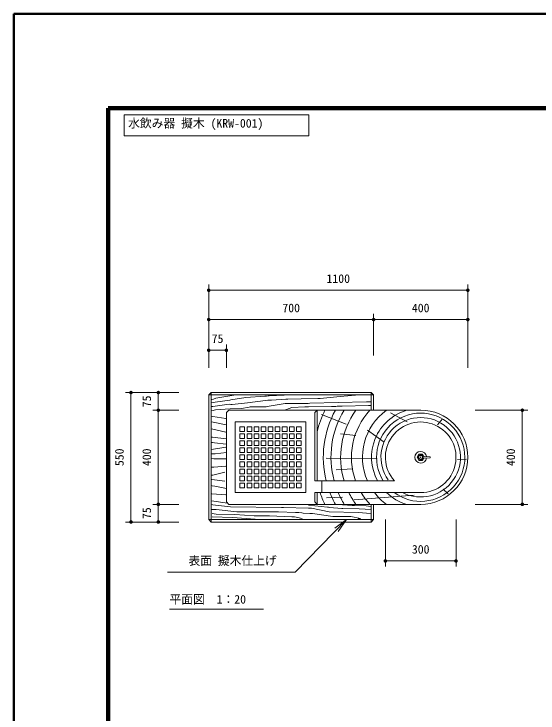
# Model space of a CAD drawing. Units: millimetres at full size, sheet at 1:20. Extents: x 0 to 8400, y 0 to 5940.
# Drawn here: x 0 to 2225, y 2970 to 5940 of the extents above; entities that cross this region are included whole.
import ezdxf
from ezdxf.enums import TextEntityAlignment as Align

# ---------------------------------------------------------------- set-up
doc = ezdxf.new("R2010")
doc.units = ezdxf.units.MM
doc.header["$LTSCALE"] = 20
for name, color, linetype, lineweight in [('D-STR', 1, 'Continuous', 13), ('D-STR-DIM', 7, 'Continuous', 13), ('D-STR-HTXT', 7, 'Continuous', 13), ('D-TTL', 2, 'Continuous', 140), ('D-TTL-FRAM', 2, 'Continuous', 13)]:
    doc.layers.add(name, color=color, linetype=linetype, lineweight=lineweight)
doc.styles.add('ＭＳ ゴシック', font='')
doc.styles.get('ＭＳ ゴシック').set_extended_font_data('MS Gothic')

# ---------------------------------------------------------------- blocks, each defined once
blk = doc.blocks.new('filled_dot')
at = {"color": 0, "linetype": 'Continuous', "lineweight": -2, "const_width": 1.25}
blk.add_lwpolyline([(-0.625, 0, 1), (0.625, 0, 1)], format="xyb", close=True, dxfattribs=at)
blk = doc.blocks.new('open_arrow')
at = {"color": 0, "linetype": 'Continuous', "lineweight": -2}
blk.add_lwpolyline([(7.5, 1.25), (0, 0), (7.5, -1.25)], dxfattribs=at)

msp = doc.modelspace()

# ---------------------------------------------------------------- linework, layer by layer
at = {"layer": 'D-STR'}
for p, q in [((826.9, 4321.57), (836.9, 4331.57)), ((826.9, 4321.57), (826.9, 3791.57)), ((826.9, 4321.57), (1526.9, 4321.57)), ((1516.9, 4331.57), (836.9, 4331.57)), ((836.9, 4331.57), (836.9, 3781.57)), ((847.34, 4303.27), (857.14, 4307.47)), ((857.14, 4307.47), (933.4, 4320.06)), ((920.11, 4300.47), (983.78, 4310.96)), ((983.78, 4310.96), (1064.94, 4316.56)), ((1064.94, 4316.56), (1072.63, 4316.56)), ((1072.63, 4316.56), (1079.63, 4317.26)), ((1079.63, 4317.26), (1083.83, 4317.26)), ((1083.83, 4317.26), (1147.5, 4320.76)), ((1219.56, 4304.67), (1290.23, 4306.77)), ((1290.23, 4306.77), (1294.43, 4306.77)), ((1294.43, 4306.77), (1300.03, 4306.77)), ((1300.03, 4306.77), (1385.39, 4315.16)), ((1385.39, 4315.16), (1450.45, 4320.06)), ((1526.9, 4321.57), (1516.9, 4331.57)), ((1516.9, 4331.57), (1516.9, 4256.57)), ((1526.9, 4256.57), (1526.9, 4321.57)), ((836.85, 4288.57), (845.24, 4289.97)), ((839.65, 4302.57), (847.34, 4303.27)), ((844.54, 4272.48), (913.81, 4281.58)), ((845.24, 4289.97), (853.64, 4291.37)), ((853.64, 4291.37), (915.91, 4299.07)), ((913.81, 4281.58), (920.11, 4280.88)), ((915.91, 4299.07), (920.11, 4300.47)), ((920.11, 4280.88), (925.7, 4280.88)), ((925.7, 4280.88), (992.17, 4287.18)), ((992.17, 4287.18), (1068.44, 4298.37)), ((1068.44, 4298.37), (1078.23, 4299.07)), ((1151, 4284.38), (1075.43, 4271.78)), ((1078.23, 4299.07), (1083.83, 4299.07)), ((1083.83, 4299.07), (1093.62, 4299.77)), ((1093.62, 4299.77), (1153.8, 4303.27)), ((1244.05, 4285.08), (1151, 4284.38)), ((1153.8, 4303.27), (1157.99, 4303.27)), ((1157.99, 4303.27), (1162.19, 4303.27)), ((1162.19, 4303.27), (1219.56, 4304.67)), ((1249.65, 4285.08), (1244.05, 4285.08)), ((1256.65, 4285.78), (1249.65, 4285.08)), ((1496.58, 4292.34), (1256.65, 4285.78)), ((1504.79, 4276.87), (1393.78, 4273.14)), ((1505.91, 4292.34), (1496.58, 4292.34)), ((1513.19, 4276.87), (1504.79, 4276.87)), ((1513.37, 4292.34), (1505.91, 4292.34)), ((1515.99, 4276.87), (1513.19, 4276.87)), ((1517.1, 4292.34), (1513.37, 4292.34)), ((845.24, 4255.69), (835.45, 4253.59)), ((840.35, 4271.78), (844.54, 4272.48)), ((849.44, 4256.39), (845.24, 4255.69)), ((855.04, 4257.79), (849.44, 4256.39)), ((917.31, 4261.99), (855.04, 4257.79)), ((901.9, 4246.57), (911.9, 4256.57)), ((911.9, 4256.57), (1286.9, 4256.57)), ((966.29, 4263.39), (917.31, 4261.99)), ((999.17, 4269.68), (966.29, 4263.39)), ((1003.37, 4270.38), (999.17, 4269.68)), ((1067.04, 4271.08), (1003.37, 4270.38)), ((1071.23, 4271.08), (1067.04, 4271.08)), ((1075.43, 4271.78), (1071.23, 4271.08)), ((1173.15, 4265.68), (1149.09, 4257.04)), ((1175.95, 4266.61), (1173.15, 4265.68)), ((1179.68, 4267.54), (1175.95, 4266.61)), ((1234.25, 4270.81), (1179.68, 4267.54)), ((1240.78, 4271.27), (1234.25, 4270.81)), ((1247.31, 4271.27), (1240.78, 4271.27)), ((1250.11, 4271.27), (1247.31, 4271.27)), ((1348.53, 4272.21), (1250.11, 4271.27)), ((1276.9, 4246.57), (1286.9, 4256.57)), ((1726.9, 4256.57), (1286.9, 4256.57)), ((1286.9, 4256.57), (1286.9, 3956.57)), ((1353.2, 4272.67), (1348.53, 4272.21)), ((1357.86, 4272.67), (1353.2, 4272.67)), ((1362.53, 4272.67), (1357.86, 4272.67)), ((1367.19, 4272.67), (1362.53, 4272.67)), ((1372.32, 4273.14), (1367.19, 4272.67)), ((1376.05, 4273.14), (1372.32, 4273.14)), ((1379.78, 4273.14), (1376.05, 4273.14)), ((1384.45, 4273.14), (1379.78, 4273.14)), ((1388.18, 4273.14), (1384.45, 4273.14)), ((1390.98, 4273.14), (1388.18, 4273.14)), ((1393.78, 4273.14), (1390.98, 4273.14)), ((836.15, 4231.9), (843.84, 4230.5)), ((843.84, 4230.5), (899.12, 4221.41)), ((901.9, 4246.57), (901.9, 3866.57)), ((1306.2, 4238.67), (1410.45, 4197.39)), ((1669.33, 4206.48), (1599.36, 4244.97)), ((1798.07, 4194.59), (1819.76, 4219.78)), ((838.65, 4206.92), (900.92, 4194.32)), ((939.4, 4206.57), (939.4, 3906.57)), ((1239.4, 4206.57), (939.4, 4206.57)), ((1239.4, 3906.57), (1239.4, 4206.57)), ((835.15, 4177.53), (844.24, 4176.13)), ((844.24, 4176.13), (899.52, 4163.54)), ((1571.38, 4120.43), (1500.71, 4172.2)), ((839.35, 4141.85), (843.54, 4141.85)), ((843.54, 4141.85), (900.22, 4135.55)), ((1451.73, 4148.41), (1386.66, 4156.11)), ((837.25, 4118.76), (843.54, 4118.76)), ((839.35, 4089.37), (899.52, 4099.17)), ((843.54, 4118.76), (851.94, 4117.36)), ((851.94, 4117.36), (900.92, 4112.46)), ((839.35, 4071.88), (845.64, 4071.88)), ((845.64, 4071.88), (854.04, 4071.88)), ((854.04, 4071.88), (903.02, 4077.48)), ((1719.1, 4070.07), (1711.31, 4056.57)), ((1719.39, 4069.57), (1711.89, 4056.57)), ((1734.69, 4070.07), (1719.1, 4070.07)), ((1734.4, 4069.57), (1719.39, 4069.57)), ((1739.84, 4060.16), (1734.4, 4069.57)), ((1740.49, 4060.03), (1734.69, 4070.07)), ((837.95, 4050.89), (849.14, 4050.19)), ((849.14, 4050.19), (900.92, 4049.49)), ((1325.09, 4052.56), (1541.99, 4050.46)), ((1711.31, 4056.57), (1719.1, 4043.07)), ((1711.89, 4056.57), (1719.39, 4043.57)), ((1721.99, 4065.07), (1717.08, 4056.57)), ((1717.08, 4056.57), (1721.99, 4048.07)), ((1719.1, 4043.07), (1734.69, 4043.07)), ((1719.39, 4043.57), (1734.4, 4043.57)), ((1731.81, 4065.07), (1721.99, 4065.07)), ((1721.99, 4048.07), (1731.81, 4048.07)), ((1736.71, 4056.57), (1731.81, 4065.07)), ((1731.81, 4048.07), (1736.71, 4056.57)), ((1734.4, 4043.57), (1739.84, 4052.98)), ((1734.69, 4043.07), (1740.49, 4053.11)), ((1741.82, 4059.9), (1766.9, 4059.07)), ((1766.9, 4054.07), (1741.82, 4053.25)), ((1766.9, 4059.07), (1766.9, 4054.07)), ((1883.43, 4046.96), (1921.91, 4048.36)), ((838.65, 4015.21), (844.94, 4015.21)), ((844.94, 4015.21), (849.14, 4015.21)), ((849.14, 4015.21), (898.82, 4018.71)), ((838.65, 3980.23), (844.24, 3980.92)), ((844.24, 3980.92), (894.62, 3993.52)), ((1437.04, 4007.08), (1368.47, 4002.88)), ((840.05, 3962.03), (895.32, 3955.74)), ((1306.9, 3956.57), (1306.9, 3906.57)), ((836.55, 3936.85), (841.45, 3935.45)), ((841.45, 3935.45), (852.64, 3934.05)), ((852.64, 3934.05), (903.02, 3924.25)), ((1821.86, 3921.72), (1844.25, 3901.43)), ((840.05, 3901.16), (898.82, 3897.66)), ((939.4, 3906.57), (1239.4, 3906.57)), ((1286.9, 3906.57), (1286.9, 3856.57)), ((1444.04, 3875.54), (1699.41, 3895.13)), ((839.35, 3871.78), (906.51, 3861.28)), ((911.9, 3856.57), (901.9, 3866.57)), ((1286.9, 3856.57), (1276.9, 3866.57)), ((1326.49, 3883.94), (1394.36, 3886.74)), ((837.25, 3855.68), (844.94, 3854.29)), ((839.93, 3834.93), (847.28, 3834.93)), ((844.94, 3854.29), (856.14, 3853.59)), ((847.28, 3834.93), (857.78, 3834.93)), ((856.14, 3853.59), (919.11, 3845.89)), ((857.78, 3834.93), (945.93, 3825.48)), ((911.9, 3856.57), (1286.9, 3856.57)), ((919.11, 3845.89), (1135.89, 3843.32)), ((1135.89, 3843.32), (1144.29, 3843.32)), ((1144.29, 3843.32), (1250.29, 3840.18)), ((1250.29, 3840.18), (1262.88, 3840.18)), ((1251.05, 3853.26), (1331.52, 3844.86)), ((1262.88, 3840.18), (1338.45, 3825.48)), ((1286.9, 3856.57), (1726.9, 3856.57)), ((1331.52, 3844.86), (1335.71, 3844.17)), ((1335.71, 3844.17), (1339.91, 3843.47)), ((1339.91, 3843.47), (1392.39, 3838.57)), ((1374.9, 3855.36), (1435.77, 3851.86)), ((1392.39, 3838.57), (1396.58, 3838.57)), ((1396.58, 3838.57), (1465.15, 3837.17)), ((1435.77, 3851.86), (1440.66, 3851.86)), ((1440.66, 3851.86), (1446.26, 3851.16)), ((1446.26, 3851.16), (1495.94, 3849.76)), ((1465.15, 3837.17), (1516.23, 3834.37)), ((1495.94, 3849.76), (1514.83, 3847.66)), ((1516.9, 3856.57), (1516.9, 3781.57)), ((1526.9, 3791.57), (1526.9, 3856.57)), ((840.98, 3817.09), (850.43, 3816.04)), ((842.03, 3803.44), (928.09, 3801.34)), ((850.43, 3816.04), (858.83, 3814.99)), ((858.83, 3814.99), (937.54, 3813.94)), ((937.54, 3813.94), (1019.4, 3807.64)), ((945.93, 3825.48), (952.23, 3825.48)), ((952.23, 3825.48), (1123.3, 3825.48)), ((1019.4, 3807.64), (1085.52, 3807.64)), ((1085.52, 3807.64), (1179.97, 3803.44)), ((1123.3, 3825.48), (1194.67, 3821.28)), ((1179.97, 3803.44), (1190.47, 3803.44)), ((1190.47, 3803.44), (1223, 3796.1)), ((1194.67, 3821.28), (1209.36, 3821.28)), ((1209.36, 3821.28), (1221.95, 3820.23)), ((1221.95, 3820.23), (1228.25, 3819.19)), ((1228.25, 3819.19), (1255.54, 3818.14)), ((1255.54, 3818.14), (1267.08, 3818.14)), ((1267.08, 3818.14), (1354.19, 3805.54)), ((1338.45, 3825.48), (1461.24, 3822.33)), ((1354.19, 3805.54), (1360.49, 3805.54)), ((1360.49, 3805.54), (1430.8, 3804.49)), ((1430.8, 3804.49), (1471.73, 3796.1)), ((1461.24, 3822.33), (1514.76, 3817.09)), ((836.9, 3781.57), (826.9, 3791.57)), ((826.9, 3791.57), (1526.9, 3791.57)), ((836.9, 3781.57), (1516.9, 3781.57)), ((928.09, 3801.34), (1023.6, 3792.95)), ((1471.73, 3796.1), (1461.24, 3796.1)), ((1526.9, 3791.57), (1516.9, 3781.57))]:
    msp.add_line(p, q, dxfattribs=at)
for points in [[(1276.9, 4246.57), (1276.9, 3956.57), (1615.1, 3956.57)], [(1726.9, 3906.57), (1276.9, 3906.57), (1276.9, 3866.57)]]:
    msp.add_lwpolyline(points, dxfattribs=at)
for points in [[(979.4, 4186.57), (959.4, 4186.57), (959.4, 4166.57), (979.4, 4166.57)], [(1009.4, 4186.57), (989.4, 4186.57), (989.4, 4166.57), (1009.4, 4166.57)], [(1039.4, 4186.57), (1019.4, 4186.57), (1019.4, 4166.57), (1039.4, 4166.57)], [(1069.4, 4186.57), (1049.4, 4186.57), (1049.4, 4166.57), (1069.4, 4166.57)], [(1099.4, 4186.57), (1079.4, 4186.57), (1079.4, 4166.57), (1099.4, 4166.57)], [(1129.4, 4186.57), (1109.4, 4186.57), (1109.4, 4166.57), (1129.4, 4166.57)], [(1159.4, 4186.57), (1139.4, 4186.57), (1139.4, 4166.57), (1159.4, 4166.57)], [(1189.4, 4186.57), (1169.4, 4186.57), (1169.4, 4166.57), (1189.4, 4166.57)], [(1219.4, 4186.57), (1199.4, 4186.57), (1199.4, 4166.57), (1219.4, 4166.57)], [(979.4, 4156.57), (959.4, 4156.57), (959.4, 4136.57), (979.4, 4136.57)], [(1009.4, 4156.57), (989.4, 4156.57), (989.4, 4136.57), (1009.4, 4136.57)], [(1039.4, 4156.57), (1019.4, 4156.57), (1019.4, 4136.57), (1039.4, 4136.57)], [(1069.4, 4156.57), (1049.4, 4156.57), (1049.4, 4136.57), (1069.4, 4136.57)], [(1099.4, 4156.57), (1079.4, 4156.57), (1079.4, 4136.57), (1099.4, 4136.57)], [(1129.4, 4156.57), (1109.4, 4156.57), (1109.4, 4136.57), (1129.4, 4136.57)], [(1159.4, 4156.57), (1139.4, 4156.57), (1139.4, 4136.57), (1159.4, 4136.57)], [(1189.4, 4156.57), (1169.4, 4156.57), (1169.4, 4136.57), (1189.4, 4136.57)], [(1219.4, 4156.57), (1199.4, 4156.57), (1199.4, 4136.57), (1219.4, 4136.57)], [(979.4, 4126.57), (959.4, 4126.57), (959.4, 4106.57), (979.4, 4106.57)], [(1009.4, 4126.57), (989.4, 4126.57), (989.4, 4106.57), (1009.4, 4106.57)], [(1039.4, 4126.57), (1019.4, 4126.57), (1019.4, 4106.57), (1039.4, 4106.57)], [(1069.4, 4126.57), (1049.4, 4126.57), (1049.4, 4106.57), (1069.4, 4106.57)], [(1099.4, 4126.57), (1079.4, 4126.57), (1079.4, 4106.57), (1099.4, 4106.57)], [(1129.4, 4126.57), (1109.4, 4126.57), (1109.4, 4106.57), (1129.4, 4106.57)], [(1159.4, 4126.57), (1139.4, 4126.57), (1139.4, 4106.57), (1159.4, 4106.57)], [(1189.4, 4126.57), (1169.4, 4126.57), (1169.4, 4106.57), (1189.4, 4106.57)], [(1219.4, 4126.57), (1199.4, 4126.57), (1199.4, 4106.57), (1219.4, 4106.57)], [(979.4, 4096.57), (959.4, 4096.57), (959.4, 4076.57), (979.4, 4076.57)], [(1009.4, 4096.57), (989.4, 4096.57), (989.4, 4076.57), (1009.4, 4076.57)], [(1039.4, 4096.57), (1019.4, 4096.57), (1019.4, 4076.57), (1039.4, 4076.57)], [(1069.4, 4096.57), (1049.4, 4096.57), (1049.4, 4076.57), (1069.4, 4076.57)], [(1099.4, 4096.57), (1079.4, 4096.57), (1079.4, 4076.57), (1099.4, 4076.57)], [(1129.4, 4096.57), (1109.4, 4096.57), (1109.4, 4076.57), (1129.4, 4076.57)], [(1159.4, 4096.57), (1139.4, 4096.57), (1139.4, 4076.57), (1159.4, 4076.57)], [(1169.4, 4096.57), (1189.4, 4096.57), (1189.4, 4076.57), (1169.4, 4076.57)], [(1199.4, 4096.57), (1219.4, 4096.57), (1219.4, 4076.57), (1199.4, 4076.57)], [(979.4, 4066.57), (959.4, 4066.57), (959.4, 4046.57), (979.4, 4046.57)], [(1009.4, 4066.57), (989.4, 4066.57), (989.4, 4046.57), (1009.4, 4046.57)], [(1039.4, 4066.57), (1019.4, 4066.57), (1019.4, 4046.57), (1039.4, 4046.57)], [(1069.4, 4066.57), (1049.4, 4066.57), (1049.4, 4046.57), (1069.4, 4046.57)], [(1099.4, 4066.57), (1079.4, 4066.57), (1079.4, 4046.57), (1099.4, 4046.57)], [(1129.4, 4066.57), (1109.4, 4066.57), (1109.4, 4046.57), (1129.4, 4046.57)], [(1159.4, 4066.57), (1139.4, 4066.57), (1139.4, 4046.57), (1159.4, 4046.57)], [(1169.4, 4066.57), (1189.4, 4066.57), (1189.4, 4046.57), (1169.4, 4046.57)], [(1199.4, 4066.57), (1219.4, 4066.57), (1219.4, 4046.57), (1199.4, 4046.57)], [(979.4, 4036.57), (959.4, 4036.57), (959.4, 4016.57), (979.4, 4016.57)], [(1009.4, 4036.57), (989.4, 4036.57), (989.4, 4016.57), (1009.4, 4016.57)], [(1039.4, 4036.57), (1019.4, 4036.57), (1019.4, 4016.57), (1039.4, 4016.57)], [(1069.4, 4036.57), (1049.4, 4036.57), (1049.4, 4016.57), (1069.4, 4016.57)], [(1099.4, 4036.57), (1079.4, 4036.57), (1079.4, 4016.57), (1099.4, 4016.57)], [(1129.4, 4036.57), (1109.4, 4036.57), (1109.4, 4016.57), (1129.4, 4016.57)], [(1159.4, 4036.57), (1139.4, 4036.57), (1139.4, 4016.57), (1159.4, 4016.57)], [(1169.4, 4036.57), (1189.4, 4036.57), (1189.4, 4016.57), (1169.4, 4016.57)], [(1199.4, 4036.57), (1219.4, 4036.57), (1219.4, 4016.57), (1199.4, 4016.57)], [(979.4, 4006.57), (959.4, 4006.57), (959.4, 3986.57), (979.4, 3986.57)], [(1009.4, 4006.57), (989.4, 4006.57), (989.4, 3986.57), (1009.4, 3986.57)], [(1039.4, 4006.57), (1019.4, 4006.57), (1019.4, 3986.57), (1039.4, 3986.57)], [(1069.4, 4006.57), (1049.4, 4006.57), (1049.4, 3986.57), (1069.4, 3986.57)], [(1099.4, 4006.57), (1079.4, 4006.57), (1079.4, 3986.57), (1099.4, 3986.57)], [(1129.4, 4006.57), (1109.4, 4006.57), (1109.4, 3986.57), (1129.4, 3986.57)], [(1159.4, 4006.57), (1139.4, 4006.57), (1139.4, 3986.57), (1159.4, 3986.57)], [(1189.4, 4006.57), (1169.4, 4006.57), (1169.4, 3986.57), (1189.4, 3986.57)], [(1219.4, 4006.57), (1199.4, 4006.57), (1199.4, 3986.57), (1219.4, 3986.57)], [(979.4, 3976.57), (959.4, 3976.57), (959.4, 3956.57), (979.4, 3956.57)], [(1009.4, 3976.57), (989.4, 3976.57), (989.4, 3956.57), (1009.4, 3956.57)], [(1039.4, 3976.57), (1019.4, 3976.57), (1019.4, 3956.57), (1039.4, 3956.57)], [(1069.4, 3976.57), (1049.4, 3976.57), (1049.4, 3956.57), (1069.4, 3956.57)], [(1099.4, 3976.57), (1079.4, 3976.57), (1079.4, 3956.57), (1099.4, 3956.57)], [(1129.4, 3976.57), (1109.4, 3976.57), (1109.4, 3956.57), (1129.4, 3956.57)], [(1159.4, 3976.57), (1139.4, 3976.57), (1139.4, 3956.57), (1159.4, 3956.57)], [(1189.4, 3976.57), (1169.4, 3976.57), (1169.4, 3956.57), (1189.4, 3956.57)], [(1219.4, 3976.57), (1199.4, 3976.57), (1199.4, 3956.57), (1219.4, 3956.57)], [(979.4, 3946.57), (959.4, 3946.57), (959.4, 3926.57), (979.4, 3926.57)], [(1009.4, 3946.57), (989.4, 3946.57), (989.4, 3926.57), (1009.4, 3926.57)], [(1039.4, 3946.57), (1019.4, 3946.57), (1019.4, 3926.57), (1039.4, 3926.57)], [(1069.4, 3946.57), (1049.4, 3946.57), (1049.4, 3926.57), (1069.4, 3926.57)], [(1099.4, 3946.57), (1079.4, 3946.57), (1079.4, 3926.57), (1099.4, 3926.57)], [(1129.4, 3946.57), (1109.4, 3946.57), (1109.4, 3926.57), (1129.4, 3926.57)], [(1159.4, 3946.57), (1139.4, 3946.57), (1139.4, 3926.57), (1159.4, 3926.57)], [(1189.4, 3946.57), (1169.4, 3946.57), (1169.4, 3926.57), (1189.4, 3926.57)], [(1219.4, 3946.57), (1199.4, 3946.57), (1199.4, 3926.57), (1219.4, 3926.57)]]:
    msp.add_lwpolyline(points, close=True, dxfattribs=at)
for radius in [8.25, 1.25]:
    msp.add_circle((1726.9, 4056.57), radius, dxfattribs=at)
for centre, radius, start, end in [((1726.9, 4056.57), 453.01, 153.80093, 166.23523), ((1726.9, 4056.57), 413.58, 151.08018, 193.99236), ((1726.9, 4056.57), 380.97, 148.33329, 195.21778), ((1726.9, 4056.57), 340, 143.96822, 197.10459), ((1726.9, 4056.57), 293.96, 137.12874, 199.88764), ((1726.9, 4056.57), 247.26, 126.01416, 203.85578), ((1726.9, 4056.57), 208.62, 106.52485, 208.64284), ((1726.9, 4056.57), 200, 270, 90), ((1726.9, 4056.57), 187.56, 233.10746, 212.22024), ((1726.9, 4056.57), 168.78, 242.71256, 214.68325), ((1726.9, 4056.57), 150, 270, 221.81031), ((1726.9, 4056.57), 25, 6.89187, 353.10813), ((1726.9, 4056.57), 10.25, 41.13213, 318.86787), ((1742.15, 4069.89), 10, 221.13213, 268.11385), ((1742.15, 4043.25), 10, 91.88615, 138.86787), ((1726.9, 4056.57), 453.01, 199.33667, 206.19907), ((1726.9, 4056.57), 413.58, 201.26542, 208.91982), ((1726.9, 4056.57), 380.97, 203.18697, 211.66671), ((1726.9, 4056.57), 340, 206.1789, 216.03178), ((1726.9, 4056.57), 293.96, 210.68148, 222.87126), ((1726.9, 4056.57), 247.26, 217.34794, 233.98584), ((1726.9, 4056.57), 208.62, 225.97382, 253.47515)]:
    msp.add_arc(centre, radius, start, end, dxfattribs=at)
at = {"layer": 'D-STR-DIM'}
for p, q in [((826.9, 4436.43), (826.9, 4790.22)), ((1926.9, 4436.43), (1926.9, 4790.22)), ((826.9, 4766.22), (1926.9, 4766.22)), ((826.9, 4436.43), (826.9, 4665.7)), ((1526.9, 4488.57), (1526.9, 4665.7)), ((1526.9, 4488.57), (1526.9, 4665.7)), ((1926.9, 4436.43), (1926.9, 4665.7)), ((826.9, 4641.7), (1526.9, 4641.7)), ((1526.9, 4641.7), (1926.9, 4641.7)), ((826.9, 4436.43), (826.9, 4535.28)), ((901.9, 4436.43), (901.9, 4535.28)), ((826.9, 4511.28), (901.9, 4511.28)), ((700.24, 4331.57), (472.78, 4331.57)), ((496.78, 4331.57), (496.78, 3781.57)), ((700.24, 4331.57), (588.86, 4331.57)), ((612.86, 4331.57), (612.86, 4256.57)), ((700.24, 4256.57), (588.86, 4256.57)), ((700.24, 4256.57), (588.86, 4256.57)), ((612.86, 4256.57), (612.86, 3856.57)), ((1958.9, 4256.57), (2182.46, 4256.57)), ((2158.46, 4256.57), (2158.46, 3856.57)), ((700.24, 3856.57), (588.86, 3856.57)), ((700.24, 3856.57), (588.86, 3856.57)), ((612.86, 3856.57), (612.86, 3781.57)), ((1958.9, 3856.57), (2182.46, 3856.57)), ((700.24, 3781.57), (472.78, 3781.57)), ((700.24, 3781.57), (588.86, 3781.57)), ((1576.9, 3792.5), (1576.9, 3592.08)), ((1876.9, 3792.5), (1876.9, 3592.08)), ((1576.9, 3616.08), (1876.9, 3616.08))]:
    msp.add_line(p, q, dxfattribs=at)
at = {"layer": 'D-STR-HTXT'}
msp.add_line((660.14, 3411.5), (1060.14, 3411.5), dxfattribs=at)
msp.add_lwpolyline([(1411.88, 3791.57), (1193.51, 3567.84), (1133.51, 3567.84), (651.53, 3567.84)], dxfattribs=at)
at = {"layer": 'D-TTL', "lineweight": 50}
for p, q in [((8400, 5940), (0, 5940)), ((0, 5940), (0, 0))]:
    msp.add_line(p, q, dxfattribs=at)
at = {"layer": 'D-TTL'}
for p, q in [((8000, 5540), (400, 5540)), ((400, 5540), (400, 400))]:
    msp.add_line(p, q, dxfattribs=at)
at = {"layer": 'D-TTL-FRAM'}
msp.add_lwpolyline([(467.64, 5510.94), (1251.56, 5510.94), (1251.56, 5421.74), (467.64, 5421.74)], close=True, dxfattribs=at)

# ---------------------------------------------------------------- block references
at = {"layer": 'D-STR-DIM', "xscale": 6, "yscale": 6}
for p in [(826.9, 4766.22), (826.9, 4641.7), (1526.9, 4641.7), (826.9, 4511.28), (1576.9, 3616.08)]:
    msp.add_blockref('filled_dot', p, dxfattribs=at)
for p, rotation in [((1926.9, 4766.22), 180), ((1526.9, 4641.7), 180), ((1926.9, 4641.7), 180), ((901.9, 4511.28), 180), ((496.78, 4331.57), 270), ((612.86, 4331.57), 270), ((612.86, 4256.57), 90), ((612.86, 4256.57), 270), ((2158.46, 4256.57), 270), ((612.86, 3856.57), 90), ((612.86, 3856.57), 270), ((2158.46, 3856.57), 90), ((496.78, 3781.57), 90), ((612.86, 3781.57), 90), ((1876.9, 3616.08), 180)]:
    msp.add_blockref('filled_dot', p, dxfattribs=dict(at, rotation=rotation))
at = {"layer": 'D-STR-HTXT', "xscale": 8, "yscale": 8, "rotation": 225.7}
msp.add_blockref('open_arrow', (1411.88, 3791.57), dxfattribs=at)

# ---------------------------------------------------------------- texts
at = {"layer": 'D-STR-DIM', "style": 'ＭＳ ゴシック'}
for s, p in [('1100', (1376.9, 4833.98)), ('700', (1176.9, 4709.45)), ('400', (1726.9, 4709.45)), ('75', (864.4, 4579.04)), ('300', (1726.9, 3683.83))]:
    msp.add_text(s, height=36.66, dxfattribs=at).set_placement(p, align=Align.TOP_CENTER)
for s, p in [('75', (545.1, 4294.07)), ('550', (429.03, 4056.57)), ('400', (545.1, 4056.57)), ('400', (2090.7, 4056.57)), ('75', (545.1, 3819.07))]:
    msp.add_text(s, height=36.66, rotation=90, dxfattribs=at).set_placement(p, align=Align.TOP_CENTER)
at = {"layer": 'D-STR-HTXT', "style": 'ＭＳ ゴシック'}
msp.add_text('水飲み器 擬木 (KRW-001)', height=36.66, dxfattribs=at).set_placement((484.6, 5493.95), align=Align.TOP_LEFT)
for s, p in [('表面 擬木仕上げ', (1115.75, 3635.59)), ('平面図\u30001：20', (985.14, 3471.5))]:
    msp.add_text(s, height=36.66, dxfattribs=at).set_placement(p, align=Align.TOP_RIGHT)

doc.saveas('drawing.dxf')
